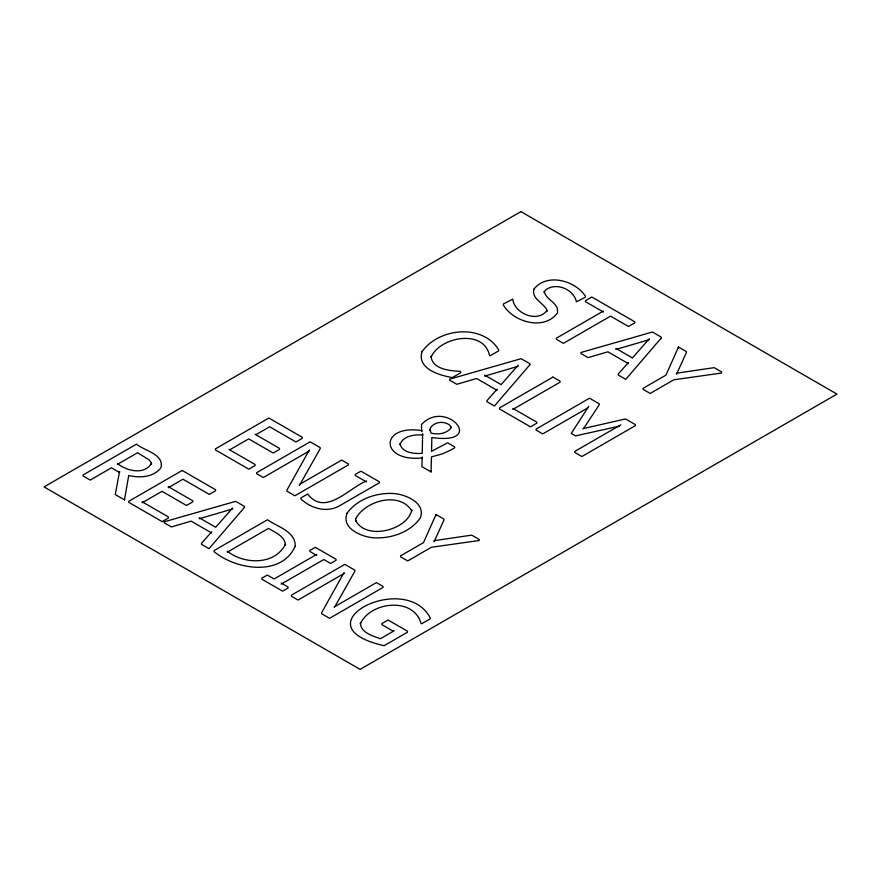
<?xml version="1.0" encoding="UTF-8"?>
<svg xmlns="http://www.w3.org/2000/svg" width="881" height="881" viewBox="0 0 881 881"><rect width="100%" height="100%" fill="white"/><g stroke="black" fill="none" stroke-linecap="round" stroke-linejoin="round"><path stroke-width="1.32" d="M431.536 450.962L431.855 437.505C487.281 445.654 446.304 397.915 421.481 424.51L421.768 431.602L421.768 430.6C379.293 424.036 379.777 462.316 422.197 457.966L422.197 456.964L421.878 466.611L431.062 471.919L431.459 456.887L442.559 453.825L451.204 449.839L454.651 447.856L454.651 446.854L447.658 442.813L431.503 451.303M124.485 499.879L128.725 475.465C139.561 478.196 153.613 477.403 160.915 467.8C164.549 454.111 143.922 450.742 136.544 444.112L83.089 474.98L83.089 475.982L90.192 480.09L111.458 467.811L119.563 472.502L119.563 471.5L115.257 494.549L124.485 499.879L124.485 498.877M479.253 539.491L471.709 535.13L434.124 540.67L434.124 541.672L443.925 520.087L443.925 519.085L436.018 514.526L423.53 542.597L400.624 555.823L400.624 556.825L407.727 560.933L431.393 547.266L479.253 540.494M721.693 372.013L714.15 367.652L676.553 373.192L676.553 374.194L686.365 352.609L686.365 351.607L678.458 347.048L665.97 375.119L643.064 388.345L643.064 389.347L650.167 393.455L673.833 379.788L721.693 373.015M309.385 449.916L286.909 490.177L286.909 491.18L294.882 495.783L348.347 464.915L348.347 463.913L341.707 460.08L299.375 484.517M344.108 572.452L321.631 612.702L321.631 613.705L329.604 618.308L383.059 587.44L383.059 586.438L376.418 582.605L334.086 607.042M299.375 485.519L320.199 448.66L320.199 447.658L310.112 441.833L256.646 472.701L256.646 473.703L263.287 477.535L309.385 450.918M334.758 606.855L354.911 571.185L354.911 570.183L344.823 564.358L291.369 595.226L291.369 596.228L298.009 600.06L344.108 573.454M583.574 428.562L599.245 404.797L599.245 403.795L589.543 398.201L536.089 429.069L536.089 430.071L542.729 433.904L587.616 407.991M588.794 406.306L571.273 433.386L575.579 435.875L619.519 426.118M232.628 507.963L215.68 527.279L199.205 517.764M518.061 365.307L501.113 384.623L484.638 375.108M649.374 338.634L632.437 357.95L615.951 348.435L615.951 349.438L649.374 339.637M117.371 464.397L137.557 452.746L149.164 459.926L151.268 462.778L151.455 464.397L151.455 463.395C144.198 475.421 126.424 470.994 117.371 463.395M229.985 449.662L248.673 438.881L273.198 453.032L279.519 449.387L279.519 448.385L254.994 434.223M256.118 434.575L269.641 426.767L295.961 441.965L302.282 438.32L302.282 437.317L268.859 418.012L215.393 448.881L215.393 449.883L248.816 469.188L255.138 465.531L255.138 464.529L228.818 449.343M603.419 311.026L556.285 338.238L556.285 339.24L563.388 343.348L610.533 316.136L628.483 326.499L634.805 322.842L634.805 321.84L591.79 297.007L585.469 300.663L585.469 301.665L603.419 312.028M366.551 480.971C349.405 487.501 325.21 517.048 307.7 494.01L300.917 497.93L300.917 498.932C311.004 508.546 327.181 513.194 339.769 505.65L379.326 482.799L379.326 481.797L360.913 471.17L355.241 474.441L355.241 475.443L366.551 481.973M281.237 584.081L323.79 559.523L330.606 563.455L336.068 560.305L336.068 559.303L315.31 547.321L309.859 550.471L309.859 551.473L316.675 555.415L316.675 554.413L274.134 578.971L267.306 575.04L261.855 578.189L261.855 579.191L282.603 591.173L288.065 588.023L288.065 587.021L281.237 583.079M620.852 424.818L574.786 451.413L574.786 452.416L581.9 456.512L635.355 425.655L635.355 424.653L625.488 418.949L582.837 428.695M394.192 630.752L380.372 638.736C372.784 635.873 360.373 632.734 360.439 622.669L360.439 623.671C370.372 601.536 413.795 596.723 421.019 623.451L421.625 623.803L430.203 618.847L430.203 617.845C404.897 569.589 296.412 626.028 384.138 645.685L407.474 632.217L407.474 631.214L388.092 620.015L381.847 623.627L381.847 624.629L393.069 631.115M484.638 376.11L518.061 366.309M199.205 518.766L232.628 508.965M678.458 347.048L678.458 348.05M436.018 514.526L436.018 515.528M431.062 470.917L431.062 471.919M355.726 518.656L355.682 521.442L355.682 520.44C366.144 540.989 407.705 529.966 411.79 509.934L411.79 510.936C399.655 490.948 365.307 500.639 355.726 518.656M422.627 434.036L422.23 453.341C414.544 453.946 401.89 452.933 400.007 443.716L400.007 444.718C402.771 435.93 414.599 434.3 422.627 435.038L422.627 434.036M430.38 428.034L430.115 430.622L430.115 429.62L431.029 433.089C437.571 434.818 445.213 433.848 450.268 429.058L451.05 426.856L451.05 427.858L450.279 425.765C444.982 420.479 434.201 421.503 430.38 428.034M533.963 289.111C531.232 298.241 542.729 302.635 546.583 309.319L546.87 311.511L546.87 310.508C537.696 323.173 514.394 313.647 512.764 299.144L503.359 304L503.359 305.002C513.645 322.457 544.579 330.948 557.607 312.733L557.299 308.108C554.457 301.434 545.724 298.681 544.216 291.479L544.216 292.481L545.229 290.345C555.327 281.689 573.872 289.023 576.383 301.809L585.436 297.205L585.436 296.203C575.051 280.389 546.815 272.658 533.963 289.111M422.021 351.728C416.625 368.643 439.685 375.537 452.394 377.564L460.862 372.674L460.334 371.353C449.938 370.813 432.208 369.37 431.062 356.287L431.062 357.29C439.542 336.817 483.944 328.558 489.517 355.461L490.089 355.792L498.679 350.847L498.679 349.845C482.568 323.239 438.562 328.04 422.021 351.728M347.103 513.216C340.958 528.369 361.573 536.881 373.544 537.806C390.757 538.853 410.017 532.509 420.248 518.061C426.261 502.897 405.59 494.362 393.587 493.503C376.451 492.556 357.345 498.888 347.103 513.216M295.212 546.198C281.601 577.044 235.822 569.809 214.061 551.605L214.061 550.603L267.527 519.735C277.207 526.882 295.653 531.199 295.212 546.198M285.433 544.227C275.015 565.305 244.059 564.677 227.276 551.176L227.276 552.178L268.529 528.369C275.07 532.531 285.048 536.133 285.433 545.229L285.433 544.227M244.444 507.412L209.006 548.676L201.496 544.348L201.496 543.346L211.583 531.926L211.583 532.928L191.155 521.134L171.377 526.959L164.196 522.807L164.196 521.805L235.679 501.344L244.444 506.41L244.444 507.412M529.877 364.756L494.439 406.02L486.929 401.692L486.929 400.69L497.027 389.27L497.027 390.272L476.588 378.478L456.81 384.303L449.629 380.151L449.629 379.149L521.111 358.688L529.877 363.754L529.877 364.756M661.191 338.084L625.752 379.359L618.253 375.02L618.253 374.018L628.34 362.598L628.34 363.6L607.912 351.805L588.123 357.631L580.942 353.49L580.942 352.488L652.436 332.027L661.191 337.082L661.191 338.084M520.891 211.616L44.05 486.907L360.109 669.384L836.95 394.093L520.891 211.616M182.18 470.465L128.725 501.322L128.725 502.324L162.148 521.629L168.469 517.973L168.469 516.971L142.149 501.785L142.149 502.787L162.005 491.323L186.53 505.474L192.851 501.829L192.851 500.826L168.326 486.675L168.326 487.678L182.973 479.22L209.293 494.406L215.614 490.761L215.614 489.759L182.18 470.465M552.96 377.079L499.494 407.947L499.494 408.949L530.483 426.833L536.804 423.188L536.804 422.186L512.929 408.399L512.929 409.401L560.074 382.189L560.074 381.187L552.96 377.079"/></g></svg>
